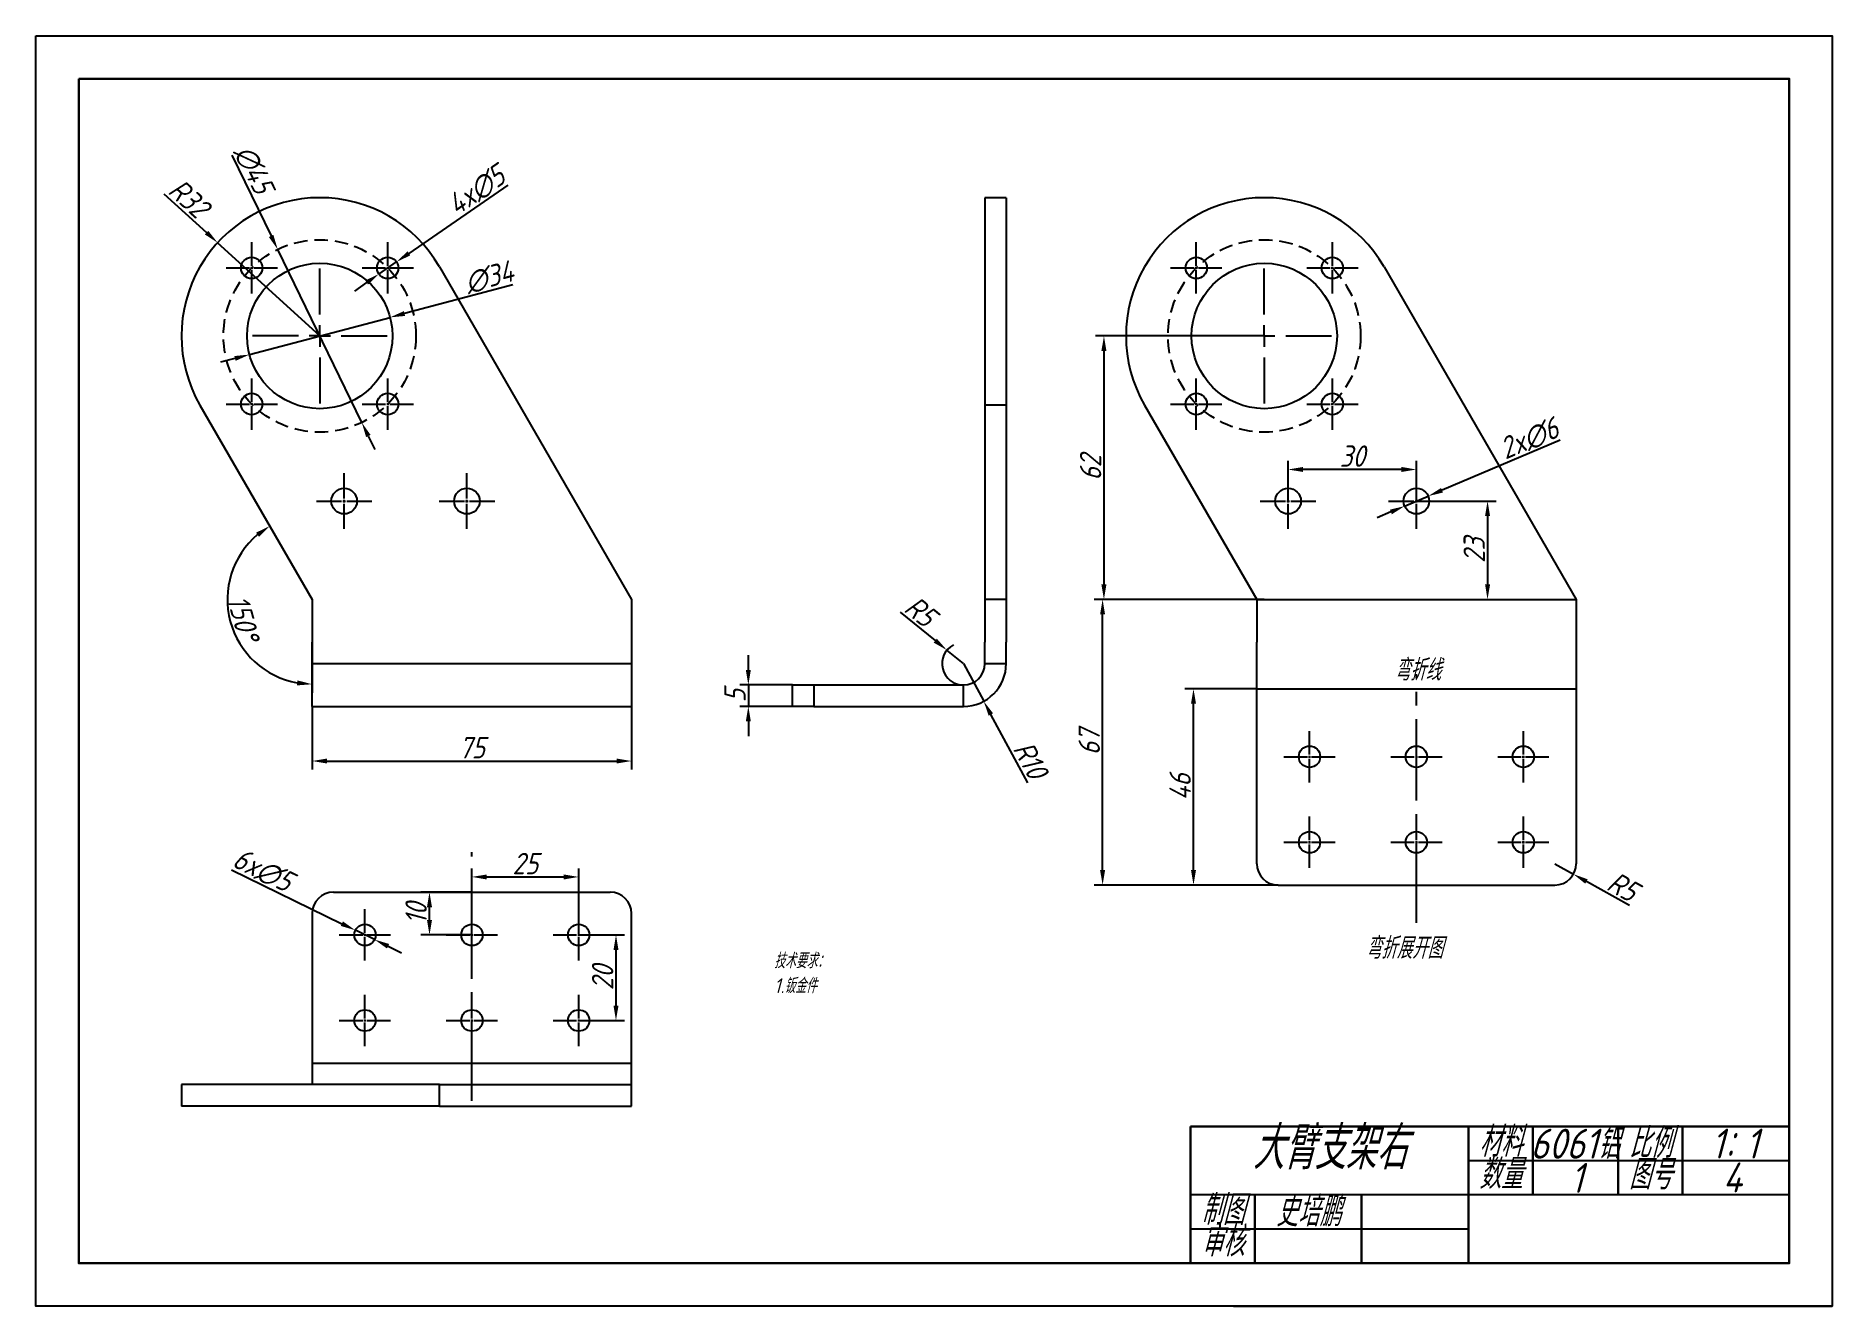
# Model space of a CAD drawing. Header units: millimetres. Extents: x 2835 to 3255, y 1592 to 1889.
import ezdxf

# ---------------------------------------------------------------- set-up
doc = ezdxf.new("R2010")
doc.units = ezdxf.units.MM
doc.linetypes.add('CENTER2', pattern=[28.575, 19.05, -3.175, 3.175, -3.175])
doc.linetypes.add('HIDDEN2', pattern=[4.7625, 3.175, -1.5875])
for name, color, linetype in [('10', 7, 'Continuous'), ('中心线', 1, 'CENTER2'), ('细实线', 3, 'Continuous'), ('虚线', 2, 'HIDDEN2')]:
    doc.layers.add(name, color=color, linetype=linetype)
doc.layers.add('粗实线', color=7, linetype='Continuous', lineweight=30)
doc.styles.get("Standard").update_dxf_attribs({"font": 'gbeitc.shx', "bigfont": 'gbcbig.shx'})
doc.dimstyles.new('ISO-25', dxfattribs={"dimtxt": 5, "dimasz": 3.5, "dimexe": 2, "dimexo": 0, "dimtad": 1, "dimdec": 0, "dimtxsty": 'Standard', "dimcen": 2.5, "dimadec": 0, "dimazin": 0, "dimtfac": 1, "dimtdec": 0, "dimtmove": 0, "dimatfit": 3, "dimfxl": 1, "dimarcsym": 0})

# ---------------------------------------------------------------- blocks, each defined once
blk = doc.blocks.new('SW_CENTERMARKSYMBOL_0')
at = {"layer": '10', "color": 0}
for p, q in [((0, 5), (0, 15.75)), ((-5, 0), (-15.75, 0)), ((0, 0), (-2.5, 0)), ((0, 0), (0, 2.5)), ((0, 0), (0, -2.5)), ((0, 0), (2.5, 0)), ((5, 0), (15.75, 0)), ((0, -5), (0, -15.75))]:
    blk.add_line(p, q, dxfattribs=at)
blk = doc.blocks.new('*D12')
at = {"layer": 'Defpoints', "color": 0, "lineweight": 25, "transparency": 16777216}
for p in [(2918.24, 1822.8), (2885.38, 1814.1)]:
    blk.add_point(p, dxfattribs=at)
at = {"layer": '细实线', "color": 0, "lineweight": -2, "transparency": 16777216}
for p, q in [((2946.95, 1830.41), (2921.63, 1823.7)), ((2885.38, 1814.1), (2918.24, 1822.8)), ((2881.99, 1813.2), (2878.61, 1812.3))]:
    blk.add_line(p, q, dxfattribs=at)
at = {"layer": '细实线', "color": 0, "lineweight": 25, "transparency": 16777216}
for points in [[(2921.48, 1824.26), (2921.77, 1823.14), (2918.24, 1822.8)], [(2881.84, 1813.76), (2882.14, 1812.64), (2885.38, 1814.1)]]:
    blk.add_solid(points, dxfattribs=at)
at = {"layer": '细实线', "color": 0, "transparency": 16777216, "insert": (2941.41, 1832.18), "char_height": 5, "attachment_point": 5, "rotation": 14.8398}
blk.add_mtext('∅34', dxfattribs=at)
blk = doc.blocks.new('*D13')
at = {"layer": 'Defpoints', "color": 0, "transparency": 16777216}
for p in [(2877.93, 1840.26), (2901.81, 1818.45)]:
    blk.add_point(p, dxfattribs=at)
at = {"layer": '细实线', "color": 0, "lineweight": -2, "transparency": 16777216}
for p, q in [((2865.38, 1851.72), (2875.35, 1842.62)), ((2901.81, 1818.45), (2877.93, 1840.26))]:
    blk.add_line(p, q, dxfattribs=at)
at = {"layer": '细实线', "color": 0, "transparency": 16777216}
blk.add_solid([(2875.74, 1843.05), (2874.95, 1842.19), (2877.93, 1840.26)], dxfattribs=at)
at = {"layer": '细实线', "color": 0, "transparency": 16777216, "insert": (2871.18, 1850.66), "char_height": 5, "attachment_point": 5, "rotation": 317.5953}
blk.add_mtext('R32', dxfattribs=at)
blk = doc.blocks.new('*D19')
at = {"layer": 'Defpoints', "color": 0, "transparency": 16777216}
for p in [(2900.04, 1731.84), (2974.72, 1731.84), (2974.72, 1719.06)]:
    blk.add_point(p, dxfattribs=at)
at = {"layer": '细实线', "color": 0, "lineweight": -2, "transparency": 16777216}
for p, q in [((2900.04, 1731.84), (2900.04, 1717.06)), ((2974.72, 1731.84), (2974.72, 1717.06)), ((2903.54, 1719.06), (2971.22, 1719.06))]:
    blk.add_line(p, q, dxfattribs=at)
at = {"layer": '细实线', "color": 0, "transparency": 16777216}
for points in [[(2903.54, 1719.64), (2903.54, 1718.48), (2900.04, 1719.06)], [(2971.22, 1719.64), (2971.22, 1718.48), (2974.72, 1719.06)]]:
    blk.add_solid(points, dxfattribs=at)
at = {"layer": '细实线', "color": 0, "transparency": 16777216, "insert": (2937.38, 1722.18), "char_height": 5, "attachment_point": 5}
blk.add_mtext('75', dxfattribs=at)
blk = doc.blocks.new('*D20')
at = {"layer": 'Defpoints', "color": 0, "transparency": 16777216}
for p in [(2873.8, 1802.28), (2880.53, 1760.28), (2900.04, 1756.84), (2900.04, 1756.84), (2900.04, 1746.84)]:
    blk.add_point(p, dxfattribs=at)
at = {"layer": '细实线', "color": 0, "lineweight": -2, "transparency": 16777216}
blk.add_line((2900.04, 1746.84), (2900.04, 1735.02), dxfattribs=at)
blk.add_arc((2900.04, 1756.84), 19.82, 130.1323, 259.8677, dxfattribs=at)
at = {"layer": '细实线', "color": 0, "transparency": 16777216}
for points in [[(2886.93, 1772.47), (2887.6, 1771.51), (2890.13, 1774)], [(2896.61, 1737.91), (2896.5, 1736.75), (2900.04, 1737.02)]]:
    blk.add_solid(points, dxfattribs=at)
at = {"layer": '细实线', "color": 0, "transparency": 16777216, "insert": (2883.92, 1752.52), "char_height": 5, "attachment_point": 5, "rotation": 285}
blk.add_mtext('150°', dxfattribs=at)
blk = doc.blocks.new('*D21')
at = {"layer": 'Defpoints', "color": 0, "transparency": 16777216}
for p in [(3122.68, 1818.45), (3085.18, 1756.84), (3122.68, 1756.84)]:
    blk.add_point(p, dxfattribs=at)
at = {"layer": '细实线', "color": 0, "lineweight": -2, "transparency": 16777216}
for p, q in [((3122.68, 1818.45), (3083.18, 1818.45)), ((3085.18, 1814.95), (3085.18, 1760.34)), ((3122.68, 1756.84), (3083.18, 1756.84))]:
    blk.add_line(p, q, dxfattribs=at)
at = {"layer": '细实线', "color": 0, "transparency": 16777216}
for points in [[(3084.59, 1814.95), (3085.76, 1814.95), (3085.18, 1818.45)], [(3084.59, 1760.34), (3085.76, 1760.34), (3085.18, 1756.84)]]:
    blk.add_solid(points, dxfattribs=at)
at = {"layer": '细实线', "color": 0, "transparency": 16777216, "insert": (3082.05, 1787.64), "char_height": 5, "attachment_point": 5, "rotation": 90}
blk.add_mtext('62', dxfattribs=at)
blk = doc.blocks.new('*D24')
at = {"layer": 'Defpoints', "color": 0, "transparency": 16777216}
for p in [(3084.87, 1756.84), (3120.91, 1756.84), (3125.91, 1690.06)]:
    blk.add_point(p, dxfattribs=at)
at = {"layer": '细实线', "color": 0, "lineweight": -2, "transparency": 16777216}
for p, q in [((3120.91, 1756.84), (3082.87, 1756.84)), ((3084.87, 1693.56), (3084.87, 1753.34)), ((3125.91, 1690.06), (3082.87, 1690.06))]:
    blk.add_line(p, q, dxfattribs=at)
at = {"layer": '细实线', "color": 0, "transparency": 16777216}
for points in [[(3084.28, 1753.34), (3085.45, 1753.34), (3084.87, 1756.84)], [(3084.28, 1693.56), (3085.45, 1693.56), (3084.87, 1690.06)]]:
    blk.add_solid(points, dxfattribs=at)
at = {"layer": '细实线', "color": 0, "transparency": 16777216, "insert": (3081.74, 1723.45), "char_height": 5, "attachment_point": 5, "rotation": 90}
blk.add_mtext('67', dxfattribs=at)
blk = doc.blocks.new('*D25')
at = {"layer": 'Defpoints', "color": 0, "transparency": 16777216}
for p in [(3052.33, 1741.84), (3057.07, 1733.03)]:
    blk.add_point(p, dxfattribs=at)
at = {"layer": '细实线', "color": 0, "lineweight": -2, "transparency": 16777216}
for p, q in [((3052.33, 1741.84), (3057.07, 1733.03)), ((3067.36, 1713.94), (3058.73, 1729.95))]:
    blk.add_line(p, q, dxfattribs=at)
at = {"layer": '细实线', "color": 0, "transparency": 16777216}
blk.add_solid([(3059.25, 1730.23), (3058.22, 1729.67), (3057.07, 1733.03)], dxfattribs=at)
at = {"layer": '细实线', "color": 0, "transparency": 16777216, "insert": (3067.99, 1719.36), "char_height": 5, "attachment_point": 5, "rotation": 298.3113}
blk.add_mtext('R10', dxfattribs=at)
blk = doc.blocks.new('*D26')
at = {"layer": 'Defpoints', "color": 0, "transparency": 16777216}
for p in [(3012.33, 1736.84), (3002.03, 1731.84), (3012.33, 1731.84)]:
    blk.add_point(p, dxfattribs=at)
at = {"layer": '细实线', "color": 0, "lineweight": -2, "transparency": 16777216}
for p, q in [((3002.03, 1740.34), (3002.03, 1743.84)), ((3012.33, 1736.84), (3000.03, 1736.84)), ((3002.03, 1736.84), (3002.03, 1731.84)), ((3012.33, 1731.84), (3000.03, 1731.84)), ((3002.03, 1728.34), (3002.03, 1724.84))]:
    blk.add_line(p, q, dxfattribs=at)
at = {"layer": '细实线', "color": 0, "transparency": 16777216}
for points in [[(3001.44, 1740.34), (3002.61, 1740.34), (3002.03, 1736.84)], [(3001.44, 1728.34), (3002.61, 1728.34), (3002.03, 1731.84)]]:
    blk.add_solid(points, dxfattribs=at)
at = {"layer": '细实线', "color": 0, "transparency": 16777216, "insert": (2998.9, 1734.34), "char_height": 5, "attachment_point": 5, "rotation": 90}
blk.add_mtext('5', dxfattribs=at)
blk = doc.blocks.new('*U27')
at = {"layer": '中心线', "color": 0, "linetype": 'CENTER2', "lineweight": 25, "transparency": 16777216}
for p, q in [((0, 0.5), (0, 6)), ((-6, 0), (-0.5, 0)), ((0.5, 0), (6, 0)), ((0, -6), (0, -0.5))]:
    blk.add_line(p, q, dxfattribs=at)
at = {"layer": '中心线', "color": 0, "linetype": 'Continuous', "lineweight": 25, "transparency": 16777216}
for p, q in [((-0.25, 0), (0.25, 0)), ((0, -0.25), (0, 0.25))]:
    blk.add_line(p, q, dxfattribs=at)
blk = doc.blocks.new('*U28')
at = {"layer": '中心线', "color": 0, "linetype": 'CENTER2', "lineweight": 25, "transparency": 16777216}
for p, q in [((0, 0.5), (0, 6)), ((-6, 0), (-0.5, 0)), ((0.5, 0), (6, 0)), ((0, -6), (0, -0.5))]:
    blk.add_line(p, q, dxfattribs=at)
at = {"layer": '中心线', "color": 0, "linetype": 'Continuous', "lineweight": 25, "transparency": 16777216}
for p, q in [((-0.25, 0), (0.25, 0)), ((0, -0.25), (0, 0.25))]:
    blk.add_line(p, q, dxfattribs=at)
blk = doc.blocks.new('*U29')
at = {"layer": '中心线', "color": 0, "linetype": 'CENTER2', "lineweight": 25, "transparency": 16777216}
for p, q in [((0, 0.5), (0, 6)), ((-6, 0), (-0.5, 0)), ((0.5, 0), (6, 0)), ((0, -6), (0, -0.5))]:
    blk.add_line(p, q, dxfattribs=at)
at = {"layer": '中心线', "color": 0, "linetype": 'Continuous', "lineweight": 25, "transparency": 16777216}
for p, q in [((-0.25, 0), (0.25, 0)), ((0, -0.25), (0, 0.25))]:
    blk.add_line(p, q, dxfattribs=at)
blk = doc.blocks.new('*U30')
at = {"layer": '中心线', "color": 0, "linetype": 'CENTER2', "lineweight": 25, "transparency": 16777216}
for p, q in [((0, 0.5), (0, 6)), ((-6, 0), (-0.5, 0)), ((0.5, 0), (6, 0)), ((0, -6), (0, -0.5))]:
    blk.add_line(p, q, dxfattribs=at)
at = {"layer": '中心线', "color": 0, "linetype": 'Continuous', "lineweight": 25, "transparency": 16777216}
for p, q in [((-0.25, 0), (0.25, 0)), ((0, -0.25), (0, 0.25))]:
    blk.add_line(p, q, dxfattribs=at)
blk = doc.blocks.new('*U31')
at = {"layer": '中心线', "color": 0, "linetype": 'CENTER2', "lineweight": 25, "transparency": 16777216}
for p, q in [((0, 0.5), (0, 6)), ((-6, 0), (-0.5, 0)), ((0.5, 0), (6, 0)), ((0, -6), (0, -0.5))]:
    blk.add_line(p, q, dxfattribs=at)
at = {"layer": '中心线', "color": 0, "linetype": 'Continuous', "lineweight": 25, "transparency": 16777216}
for p, q in [((-0.25, 0), (0.25, 0)), ((0, -0.25), (0, 0.25))]:
    blk.add_line(p, q, dxfattribs=at)
blk = doc.blocks.new('*U32')
at = {"layer": '中心线', "color": 0, "linetype": 'CENTER2', "lineweight": 25, "transparency": 16777216}
for p, q in [((0, 0.5), (0, 6)), ((-6, 0), (-0.5, 0)), ((0.5, 0), (6, 0)), ((0, -6), (0, -0.5))]:
    blk.add_line(p, q, dxfattribs=at)
at = {"layer": '中心线', "color": 0, "linetype": 'Continuous', "lineweight": 25, "transparency": 16777216}
for p, q in [((-0.25, 0), (0.25, 0)), ((0, -0.25), (0, 0.25))]:
    blk.add_line(p, q, dxfattribs=at)
blk = doc.blocks.new('*U33')
at = {"layer": '中心线', "color": 0, "linetype": 'CENTER2', "lineweight": 25, "transparency": 16777216}
for p, q in [((0, 0.5), (0, 6)), ((-6, 0), (-0.5, 0)), ((0.5, 0), (6, 0)), ((0, -6), (0, -0.5))]:
    blk.add_line(p, q, dxfattribs=at)
at = {"layer": '中心线', "color": 0, "linetype": 'Continuous', "lineweight": 25, "transparency": 16777216}
for p, q in [((-0.25, 0), (0.25, 0)), ((0, -0.25), (0, 0.25))]:
    blk.add_line(p, q, dxfattribs=at)
blk = doc.blocks.new('*U34')
at = {"layer": '中心线', "color": 0, "linetype": 'CENTER2', "lineweight": 25, "transparency": 16777216}
for p, q in [((0, 0.5), (0, 6)), ((-6, 0), (-0.5, 0)), ((0.5, 0), (6, 0)), ((0, -6), (0, -0.5))]:
    blk.add_line(p, q, dxfattribs=at)
at = {"layer": '中心线', "color": 0, "linetype": 'Continuous', "lineweight": 25, "transparency": 16777216}
for p, q in [((-0.25, 0), (0.25, 0)), ((0, -0.25), (0, 0.25))]:
    blk.add_line(p, q, dxfattribs=at)
blk = doc.blocks.new('*D35')
at = {"layer": 'Defpoints', "color": 0, "lineweight": 25, "transparency": 16777216}
for p in [(2919.78, 1835.78), (2915.66, 1832.94)]:
    blk.add_point(p, dxfattribs=at)
at = {"layer": '细实线', "color": 0, "lineweight": -2, "transparency": 16777216}
for p, q in [((2945.77, 1853.72), (2922.66, 1837.77)), ((2915.66, 1832.94), (2919.78, 1835.78)), ((2912.78, 1830.95), (2909.9, 1828.96))]:
    blk.add_line(p, q, dxfattribs=at)
at = {"layer": '细实线', "color": 0, "lineweight": 25, "transparency": 16777216}
for points in [[(2922.33, 1838.25), (2922.99, 1837.29), (2919.78, 1835.78)], [(2912.45, 1831.43), (2913.11, 1830.47), (2915.66, 1832.94)]]:
    blk.add_solid(points, dxfattribs=at)
at = {"layer": '细实线', "color": 0, "lineweight": 25, "transparency": 16777216, "insert": (2938.43, 1852.45), "char_height": 5, "attachment_point": 5, "rotation": 34.6142}
blk.add_mtext('4x∅5', dxfattribs=at)
blk = doc.blocks.new('*D36')
at = {"layer": 'Defpoints', "color": 0, "lineweight": 25, "transparency": 16777216}
for p in [(2891.98, 1838.69), (2911.64, 1798.21)]:
    blk.add_point(p, dxfattribs=at)
at = {"layer": '细实线', "color": 0, "lineweight": -2, "transparency": 16777216}
for p, q in [((2881.27, 1860.73), (2890.45, 1841.84)), ((2911.64, 1798.21), (2891.98, 1838.69)), ((2913.17, 1795.06), (2914.7, 1791.92))]:
    blk.add_line(p, q, dxfattribs=at)
at = {"layer": '细实线', "color": 0, "lineweight": 25, "transparency": 16777216}
for points in [[(2890.97, 1842.09), (2889.92, 1841.58), (2891.98, 1838.69)], [(2913.69, 1795.32), (2912.65, 1794.81), (2911.64, 1798.21)]]:
    blk.add_solid(points, dxfattribs=at)
at = {"layer": '细实线', "color": 0, "lineweight": 25, "transparency": 16777216, "insert": (2886.36, 1857.41), "char_height": 5, "attachment_point": 5, "rotation": 295.909}
blk.add_mtext('∅45', dxfattribs=at)
blk = doc.blocks.new('*D37')
at = {"layer": 'Defpoints', "color": 0, "lineweight": 25, "transparency": 16777216}
for p in [(3190.59, 1695.06), (3194.95, 1692.61)]:
    blk.add_point(p, dxfattribs=at)
at = {"layer": '细实线', "color": 0, "lineweight": -2, "transparency": 16777216}
for p, q in [((3190.59, 1695.06), (3194.95, 1692.61)), ((3208.05, 1685.26), (3198.01, 1690.9))]:
    blk.add_line(p, q, dxfattribs=at)
at = {"layer": '细实线', "color": 0, "lineweight": 25, "transparency": 16777216}
blk.add_solid([(3198.29, 1691.41), (3197.72, 1690.39), (3194.95, 1692.61)], dxfattribs=at)
at = {"layer": '细实线', "color": 0, "lineweight": 25, "transparency": 16777216, "insert": (3206.49, 1689.72), "char_height": 5, "attachment_point": 5, "rotation": 330.7063}
blk.add_mtext('R5', dxfattribs=at)
blk = doc.blocks.new('*D38')
at = {"layer": 'Defpoints', "color": 0, "lineweight": 25, "transparency": 16777216}
for p in [(3106.12, 1735.95), (3120.91, 1735.95), (3125.91, 1690.06)]:
    blk.add_point(p, dxfattribs=at)
at = {"layer": '细实线', "color": 0, "lineweight": -2, "transparency": 16777216}
for p, q in [((3120.91, 1735.95), (3104.12, 1735.95)), ((3106.12, 1693.56), (3106.12, 1732.45)), ((3125.91, 1690.06), (3104.12, 1690.06))]:
    blk.add_line(p, q, dxfattribs=at)
at = {"layer": '细实线', "color": 0, "lineweight": 25, "transparency": 16777216}
for points in [[(3105.54, 1732.45), (3106.71, 1732.45), (3106.12, 1735.95)], [(3105.54, 1693.56), (3106.71, 1693.56), (3106.12, 1690.06)]]:
    blk.add_solid(points, dxfattribs=at)
at = {"layer": '细实线', "color": 0, "lineweight": 25, "transparency": 16777216, "insert": (3103, 1713), "char_height": 5, "attachment_point": 5, "rotation": 90}
blk.add_mtext('46', dxfattribs=at)
blk = doc.blocks.new('*D39')
at = {"layer": 'Defpoints', "color": 0, "lineweight": 25, "transparency": 16777216}
for p in [(2962.38, 1691.96), (2937.38, 1678.39), (2962.38, 1678.39)]:
    blk.add_point(p, dxfattribs=at)
at = {"layer": '细实线', "color": 0, "lineweight": -2, "transparency": 16777216}
for p, q in [((2937.38, 1678.39), (2937.38, 1693.96)), ((2962.38, 1678.39), (2962.38, 1693.96)), ((2940.88, 1691.96), (2958.88, 1691.96))]:
    blk.add_line(p, q, dxfattribs=at)
at = {"layer": '细实线', "color": 0, "lineweight": 25, "transparency": 16777216}
for points in [[(2940.88, 1692.54), (2940.88, 1691.37), (2937.38, 1691.96)], [(2958.88, 1692.54), (2958.88, 1691.37), (2962.38, 1691.96)]]:
    blk.add_solid(points, dxfattribs=at)
at = {"layer": '细实线', "color": 0, "lineweight": 25, "transparency": 16777216, "insert": (2949.88, 1695.08), "char_height": 5, "attachment_point": 5}
blk.add_mtext('25', dxfattribs=at)
blk = doc.blocks.new('*D40')
at = {"layer": 'Defpoints', "color": 0, "lineweight": 25, "transparency": 16777216}
for p in [(2962.38, 1678.39), (2962.38, 1658.39), (2971.08, 1658.39)]:
    blk.add_point(p, dxfattribs=at)
at = {"layer": '细实线', "color": 0, "lineweight": -2, "transparency": 16777216}
for p, q in [((2962.38, 1678.39), (2973.08, 1678.39)), ((2971.08, 1674.89), (2971.08, 1661.89)), ((2962.38, 1658.39), (2973.08, 1658.39))]:
    blk.add_line(p, q, dxfattribs=at)
at = {"layer": '细实线', "color": 0, "lineweight": 25, "transparency": 16777216}
for points in [[(2970.5, 1674.89), (2971.67, 1674.89), (2971.08, 1678.39)], [(2970.5, 1661.89), (2971.67, 1661.89), (2971.08, 1658.39)]]:
    blk.add_solid(points, dxfattribs=at)
at = {"layer": '细实线', "color": 0, "lineweight": 25, "transparency": 16777216, "insert": (2967.96, 1668.39), "char_height": 5, "attachment_point": 5, "rotation": 90}
blk.add_mtext('20', dxfattribs=at)
blk = doc.blocks.new('*D41')
at = {"layer": 'Defpoints', "color": 0, "lineweight": 25, "transparency": 16777216}
for p in [(2927.47, 1688.39), (2937.38, 1688.39), (2937.38, 1678.39)]:
    blk.add_point(p, dxfattribs=at)
at = {"layer": '细实线', "color": 0, "lineweight": -2, "transparency": 16777216}
for p, q in [((2937.38, 1688.39), (2925.47, 1688.39)), ((2927.47, 1681.89), (2927.47, 1684.89)), ((2937.38, 1678.39), (2925.47, 1678.39))]:
    blk.add_line(p, q, dxfattribs=at)
at = {"layer": '细实线', "color": 0, "lineweight": 25, "transparency": 16777216}
for points in [[(2926.89, 1684.89), (2928.06, 1684.89), (2927.47, 1688.39)], [(2926.89, 1681.89), (2928.06, 1681.89), (2927.47, 1678.39)]]:
    blk.add_solid(points, dxfattribs=at)
at = {"layer": '细实线', "color": 0, "lineweight": 25, "transparency": 16777216, "insert": (2924.35, 1683.39), "char_height": 5, "attachment_point": 5, "rotation": 90}
blk.add_mtext('10', dxfattribs=at)
blk = doc.blocks.new('*U42')
at = {"layer": '中心线', "color": 0, "linetype": 'CENTER2', "lineweight": 25, "transparency": 16777216}
for p, q in [((0, 0.5), (0, 6)), ((-6, 0), (-0.5, 0)), ((0.5, 0), (6, 0)), ((0, -6), (0, -0.5))]:
    blk.add_line(p, q, dxfattribs=at)
at = {"layer": '中心线', "color": 0, "linetype": 'Continuous', "lineweight": 25, "transparency": 16777216}
for p, q in [((-0.25, 0), (0.25, 0)), ((0, -0.25), (0, 0.25))]:
    blk.add_line(p, q, dxfattribs=at)
blk = doc.blocks.new('*U43')
at = {"layer": '中心线', "color": 0, "linetype": 'CENTER2', "lineweight": 25, "transparency": 16777216}
for p, q in [((0, 0.5), (0, 6)), ((-6, 0), (-0.5, 0)), ((0.5, 0), (6, 0)), ((0, -6), (0, -0.5))]:
    blk.add_line(p, q, dxfattribs=at)
at = {"layer": '中心线', "color": 0, "linetype": 'Continuous', "lineweight": 25, "transparency": 16777216}
for p, q in [((-0.25, 0), (0.25, 0)), ((0, -0.25), (0, 0.25))]:
    blk.add_line(p, q, dxfattribs=at)
blk = doc.blocks.new('*U44')
at = {"layer": '中心线', "color": 0, "linetype": 'CENTER2', "lineweight": 25, "transparency": 16777216}
for p, q in [((0, 0.5), (0, 6)), ((-6, 0), (-0.5, 0)), ((0.5, 0), (6, 0)), ((0, -6), (0, -0.5))]:
    blk.add_line(p, q, dxfattribs=at)
at = {"layer": '中心线', "color": 0, "linetype": 'Continuous', "lineweight": 25, "transparency": 16777216}
for p, q in [((-0.25, 0), (0.25, 0)), ((0, -0.25), (0, 0.25))]:
    blk.add_line(p, q, dxfattribs=at)
blk = doc.blocks.new('*U45')
at = {"layer": '中心线', "color": 0, "linetype": 'CENTER2', "lineweight": 25, "transparency": 16777216}
for p, q in [((0, 0.5), (0, 6)), ((-6, 0), (-0.5, 0)), ((0.5, 0), (6, 0)), ((0, -6), (0, -0.5))]:
    blk.add_line(p, q, dxfattribs=at)
at = {"layer": '中心线', "color": 0, "linetype": 'Continuous', "lineweight": 25, "transparency": 16777216}
for p, q in [((-0.25, 0), (0.25, 0)), ((0, -0.25), (0, 0.25))]:
    blk.add_line(p, q, dxfattribs=at)
blk = doc.blocks.new('*U46')
at = {"layer": '中心线', "color": 0, "linetype": 'CENTER2', "lineweight": 25, "transparency": 16777216}
for p, q in [((0, 0.5), (0, 6)), ((-6, 0), (-0.5, 0)), ((0.5, 0), (6, 0)), ((0, -6), (0, -0.5))]:
    blk.add_line(p, q, dxfattribs=at)
at = {"layer": '中心线', "color": 0, "linetype": 'Continuous', "lineweight": 25, "transparency": 16777216}
for p, q in [((-0.25, 0), (0.25, 0)), ((0, -0.25), (0, 0.25))]:
    blk.add_line(p, q, dxfattribs=at)
blk = doc.blocks.new('*U47')
at = {"layer": '中心线', "color": 0, "linetype": 'CENTER2', "lineweight": 25, "transparency": 16777216}
for p, q in [((0, 0.5), (0, 6)), ((-6, 0), (-0.5, 0)), ((0.5, 0), (6, 0)), ((0, -6), (0, -0.5))]:
    blk.add_line(p, q, dxfattribs=at)
at = {"layer": '中心线', "color": 0, "linetype": 'Continuous', "lineweight": 25, "transparency": 16777216}
for p, q in [((-0.25, 0), (0.25, 0)), ((0, -0.25), (0, 0.25))]:
    blk.add_line(p, q, dxfattribs=at)
blk = doc.blocks.new('*U48')
at = {"layer": '中心线', "color": 0, "linetype": 'CENTER2', "lineweight": 25, "transparency": 16777216}
for p, q in [((0, 0.5), (0, 6)), ((-6, 0), (-0.5, 0)), ((0.5, 0), (6, 0)), ((0, -6), (0, -0.5))]:
    blk.add_line(p, q, dxfattribs=at)
at = {"layer": '中心线', "color": 0, "linetype": 'Continuous', "lineweight": 25, "transparency": 16777216}
for p, q in [((-0.25, 0), (0.25, 0)), ((0, -0.25), (0, 0.25))]:
    blk.add_line(p, q, dxfattribs=at)
blk = doc.blocks.new('*U49')
at = {"layer": '中心线', "color": 0, "linetype": 'CENTER2', "lineweight": 25, "transparency": 16777216}
for p, q in [((0, 0.5), (0, 6)), ((-6, 0), (-0.5, 0)), ((0.5, 0), (6, 0)), ((0, -6), (0, -0.5))]:
    blk.add_line(p, q, dxfattribs=at)
at = {"layer": '中心线', "color": 0, "linetype": 'Continuous', "lineweight": 25, "transparency": 16777216}
for p, q in [((-0.25, 0), (0.25, 0)), ((0, -0.25), (0, 0.25))]:
    blk.add_line(p, q, dxfattribs=at)
blk = doc.blocks.new('*U50')
at = {"layer": '中心线', "color": 0, "linetype": 'CENTER2', "lineweight": 25, "transparency": 16777216}
for p, q in [((0, 0.5), (0, 6)), ((-6, 0), (-0.5, 0)), ((0.5, 0), (6, 0)), ((0, -6), (0, -0.5))]:
    blk.add_line(p, q, dxfattribs=at)
at = {"layer": '中心线', "color": 0, "linetype": 'Continuous', "lineweight": 25, "transparency": 16777216}
for p, q in [((-0.25, 0), (0.25, 0)), ((0, -0.25), (0, 0.25))]:
    blk.add_line(p, q, dxfattribs=at)
blk = doc.blocks.new('*U51')
at = {"layer": '中心线', "color": 0, "linetype": 'CENTER2', "lineweight": 25, "transparency": 16777216}
for p, q in [((0, 0.5), (0, 6)), ((-6, 0), (-0.5, 0)), ((0.5, 0), (6, 0)), ((0, -6), (0, -0.5))]:
    blk.add_line(p, q, dxfattribs=at)
at = {"layer": '中心线', "color": 0, "linetype": 'Continuous', "lineweight": 25, "transparency": 16777216}
for p, q in [((-0.25, 0), (0.25, 0)), ((0, -0.25), (0, 0.25))]:
    blk.add_line(p, q, dxfattribs=at)
blk = doc.blocks.new('*U52')
at = {"layer": '中心线', "color": 0, "linetype": 'CENTER2', "lineweight": 25, "transparency": 16777216}
for p, q in [((0, 0.5), (0, 6)), ((-6, 0), (-0.5, 0)), ((0.5, 0), (6, 0)), ((0, -6), (0, -0.5))]:
    blk.add_line(p, q, dxfattribs=at)
at = {"layer": '中心线', "color": 0, "linetype": 'Continuous', "lineweight": 25, "transparency": 16777216}
for p, q in [((-0.25, 0), (0.25, 0)), ((0, -0.25), (0, 0.25))]:
    blk.add_line(p, q, dxfattribs=at)
blk = doc.blocks.new('*U53')
at = {"layer": '中心线', "color": 0, "linetype": 'CENTER2', "lineweight": 25, "transparency": 16777216}
for p, q in [((0, 0.5), (0, 6)), ((-6, 0), (-0.5, 0)), ((0.5, 0), (6, 0)), ((0, -6), (0, -0.5))]:
    blk.add_line(p, q, dxfattribs=at)
at = {"layer": '中心线', "color": 0, "linetype": 'Continuous', "lineweight": 25, "transparency": 16777216}
for p, q in [((-0.25, 0), (0.25, 0)), ((0, -0.25), (0, 0.25))]:
    blk.add_line(p, q, dxfattribs=at)
blk = doc.blocks.new('*D54')
at = {"layer": 'Defpoints', "color": 0, "lineweight": 25, "transparency": 16777216}
for p in [(3048.45, 1745), (3052.33, 1741.84)]:
    blk.add_point(p, dxfattribs=at)
at = {"layer": '细实线', "color": 0, "lineweight": -2, "transparency": 16777216}
for p, q in [((3037.54, 1753.89), (3045.74, 1747.21)), ((3052.33, 1741.84), (3048.45, 1745))]:
    blk.add_line(p, q, dxfattribs=at)
blk.add_arc((3052.33, 1741.84), 5, 117.8992, 270, dxfattribs=at)
at = {"layer": '细实线', "color": 0, "lineweight": 25, "transparency": 16777216}
blk.add_solid([(3046.11, 1747.66), (3045.37, 1746.75), (3048.45, 1745)], dxfattribs=at)
at = {"layer": '细实线', "color": 0, "lineweight": 25, "transparency": 16777216, "insert": (3042.26, 1754.08), "char_height": 5, "attachment_point": 5, "rotation": 320.8175}
blk.add_mtext('R5', dxfattribs=at)
blk = doc.blocks.new('*D55')
at = {"layer": 'Defpoints', "color": 0, "lineweight": 25, "transparency": 16777216}
for p in [(2910.14, 1679.49), (2914.63, 1677.3)]:
    blk.add_point(p, dxfattribs=at)
at = {"layer": '细实线', "color": 0, "lineweight": -2, "transparency": 16777216}
for p, q in [((2881.15, 1693.62), (2906.99, 1681.02)), ((2914.63, 1677.3), (2910.14, 1679.49)), ((2917.78, 1675.77), (2920.92, 1674.23))]:
    blk.add_line(p, q, dxfattribs=at)
at = {"layer": '细实线', "color": 0, "lineweight": 25, "transparency": 16777216}
for points in [[(2907.24, 1681.55), (2906.73, 1680.5), (2910.14, 1679.49)], [(2918.03, 1676.29), (2917.52, 1675.24), (2914.63, 1677.3)]]:
    blk.add_solid(points, dxfattribs=at)
at = {"layer": '细实线', "color": 0, "lineweight": 25, "transparency": 16777216, "insert": (2888.47, 1693.53), "char_height": 5, "attachment_point": 5, "rotation": 334.0108}
blk.add_mtext('6x∅5', dxfattribs=at)
blk = doc.blocks.new('*D56')
at = {"layer": 'Defpoints', "color": 0, "lineweight": 25, "transparency": 16777216}
for p in [(3158.25, 1779.84), (3158.25, 1756.84), (3174.88, 1756.84)]:
    blk.add_point(p, dxfattribs=at)
at = {"layer": '细实线', "color": 0, "lineweight": -2, "transparency": 16777216}
for p, q in [((3158.25, 1779.84), (3176.88, 1779.84)), ((3174.88, 1776.34), (3174.88, 1760.34)), ((3158.25, 1756.84), (3176.88, 1756.84))]:
    blk.add_line(p, q, dxfattribs=at)
at = {"layer": '细实线', "color": 0, "lineweight": 25, "transparency": 16777216}
for points in [[(3174.3, 1776.34), (3175.47, 1776.34), (3174.88, 1779.84)], [(3174.3, 1760.34), (3175.47, 1760.34), (3174.88, 1756.84)]]:
    blk.add_solid(points, dxfattribs=at)
at = {"layer": '细实线', "color": 0, "lineweight": 25, "transparency": 16777216, "insert": (3171.76, 1768.34), "char_height": 5, "attachment_point": 5, "rotation": 90}
blk.add_mtext('23', dxfattribs=at)
blk = doc.blocks.new('*D57')
at = {"layer": 'Defpoints', "color": 0, "lineweight": 25, "transparency": 16777216}
for p in [(3128.25, 1787.23), (3128.25, 1779.84), (3158.25, 1779.84)]:
    blk.add_point(p, dxfattribs=at)
at = {"layer": '细实线', "color": 0, "lineweight": -2, "transparency": 16777216}
for p, q in [((3128.25, 1779.84), (3128.25, 1789.23)), ((3158.25, 1779.84), (3158.25, 1789.23)), ((3154.75, 1787.23), (3131.75, 1787.23))]:
    blk.add_line(p, q, dxfattribs=at)
at = {"layer": '细实线', "color": 0, "lineweight": 25, "transparency": 16777216}
for points in [[(3131.75, 1787.82), (3131.75, 1786.65), (3128.25, 1787.23)], [(3154.75, 1787.82), (3154.75, 1786.65), (3158.25, 1787.23)]]:
    blk.add_solid(points, dxfattribs=at)
at = {"layer": '细实线', "color": 0, "lineweight": 25, "transparency": 16777216, "insert": (3143.25, 1790.36), "char_height": 5, "attachment_point": 5}
blk.add_mtext('30', dxfattribs=at)
blk = doc.blocks.new('*U58')
at = {"layer": '中心线', "color": 0, "linetype": 'CENTER2', "lineweight": 25, "transparency": 16777216}
for p, q in [((0, 0.6), (0, 6.5)), ((-6.5, 0), (-0.6, 0)), ((0.6, 0), (6.5, 0)), ((0, -6.5), (0, -0.6))]:
    blk.add_line(p, q, dxfattribs=at)
at = {"layer": '中心线', "color": 0, "linetype": 'Continuous', "lineweight": 25, "transparency": 16777216}
for p, q in [((-0.3, 0), (0.3, 0)), ((0, -0.3), (0, 0.3))]:
    blk.add_line(p, q, dxfattribs=at)
blk = doc.blocks.new('*U59')
at = {"layer": '中心线', "color": 0, "linetype": 'CENTER2', "lineweight": 25, "transparency": 16777216}
for p, q in [((0, 0.6), (0, 6.5)), ((-6.5, 0), (-0.6, 0)), ((0.6, 0), (6.5, 0)), ((0, -6.5), (0, -0.6))]:
    blk.add_line(p, q, dxfattribs=at)
at = {"layer": '中心线', "color": 0, "linetype": 'Continuous', "lineweight": 25, "transparency": 16777216}
for p, q in [((-0.3, 0), (0.3, 0)), ((0, -0.3), (0, 0.3))]:
    blk.add_line(p, q, dxfattribs=at)
blk = doc.blocks.new('*U60')
at = {"layer": '中心线', "color": 0, "linetype": 'CENTER2', "lineweight": 25, "transparency": 16777216}
for p, q in [((0, 0.6), (0, 6.5)), ((-6.5, 0), (-0.6, 0)), ((0.6, 0), (6.5, 0)), ((0, -6.5), (0, -0.6))]:
    blk.add_line(p, q, dxfattribs=at)
at = {"layer": '中心线', "color": 0, "linetype": 'Continuous', "lineweight": 25, "transparency": 16777216}
for p, q in [((-0.3, 0), (0.3, 0)), ((0, -0.3), (0, 0.3))]:
    blk.add_line(p, q, dxfattribs=at)
blk = doc.blocks.new('*U61')
at = {"layer": '中心线', "color": 0, "linetype": 'CENTER2', "lineweight": 25, "transparency": 16777216}
for p, q in [((0, 0.6), (0, 6.5)), ((-6.5, 0), (-0.6, 0)), ((0.6, 0), (6.5, 0)), ((0, -6.5), (0, -0.6))]:
    blk.add_line(p, q, dxfattribs=at)
at = {"layer": '中心线', "color": 0, "linetype": 'Continuous', "lineweight": 25, "transparency": 16777216}
for p, q in [((-0.3, 0), (0.3, 0)), ((0, -0.3), (0, 0.3))]:
    blk.add_line(p, q, dxfattribs=at)
blk = doc.blocks.new('*D62')
at = {"layer": 'Defpoints', "color": 0, "lineweight": 25, "transparency": 16777216}
for p in [(3161.01, 1781.01), (3155.49, 1778.66)]:
    blk.add_point(p, dxfattribs=at)
at = {"layer": '细实线', "color": 0, "lineweight": -2, "transparency": 16777216}
for p, q in [((3191.83, 1794.08), (3164.24, 1782.37)), ((3155.49, 1778.66), (3161.01, 1781.01)), ((3152.27, 1777.3), (3149.05, 1775.93))]:
    blk.add_line(p, q, dxfattribs=at)
at = {"layer": '细实线', "color": 0, "lineweight": 25, "transparency": 16777216}
for points in [[(3164.01, 1782.91), (3164.46, 1781.84), (3161.01, 1781.01)], [(3152.04, 1777.84), (3152.5, 1776.76), (3155.49, 1778.66)]]:
    blk.add_solid(points, dxfattribs=at)
at = {"layer": '细实线', "color": 0, "lineweight": 25, "transparency": 16777216, "insert": (3184.62, 1794.41), "char_height": 5, "attachment_point": 5, "rotation": 22.9831}
blk.add_mtext('2x∅6', dxfattribs=at)

msp = doc.modelspace()

# ---------------------------------------------------------------- linework, layer by layer
at = {"color": 7, "linetype": 'Continuous', "lineweight": 25}
for p, q in [((3062.33, 1850.79), (3057.33, 1850.79)), ((3057.33, 1850.79), (3057.33, 1802.28)), ((3062.33, 1850.79), (3062.33, 1802.28)), ((2929.82, 1834.62), (2974.72, 1756.84)), ((3150.68, 1834.62), (3195.59, 1756.84)), ((2873.8, 1802.28), (2900.04, 1756.84)), ((3062.33, 1802.28), (3057.33, 1802.28)), ((3057.33, 1802.28), (3057.33, 1756.84)), ((3062.33, 1802.28), (3062.33, 1756.84)), ((3094.67, 1802.28), (3120.91, 1756.84)), ((2900.04, 1756.84), (2900.04, 1746.84)), ((2974.72, 1756.84), (2974.72, 1746.84)), ((3062.33, 1756.84), (3057.33, 1756.84)), ((3057.33, 1756.84), (3057.33, 1746.84)), ((3062.33, 1756.84), (3062.33, 1746.84)), ((3120.91, 1756.84), (3120.91, 1746.84)), ((3195.59, 1756.84), (3195.59, 1746.84)), ((2900.04, 1741.84), (2900.04, 1746.84)), ((2974.72, 1746.84), (2974.72, 1741.84)), ((3057.33, 1741.84), (3057.33, 1746.84)), ((3062.33, 1741.84), (3062.33, 1746.84)), ((3120.91, 1741.84), (3120.91, 1746.84)), ((3195.59, 1746.84), (3195.59, 1741.84)), ((2900.04, 1741.84), (2974.72, 1741.84)), ((2900.04, 1731.84), (2900.04, 1741.84)), ((2974.72, 1741.84), (2974.72, 1731.84)), ((3057.33, 1741.84), (3062.33, 1741.84)), ((3120.91, 1730.06), (3120.91, 1741.84)), ((3195.59, 1741.84), (3195.59, 1730.06)), ((3012.33, 1731.84), (3012.33, 1736.84)), ((3012.33, 1736.84), (3017.33, 1736.84)), ((3017.33, 1736.84), (3017.33, 1731.84)), ((3017.33, 1736.84), (3052.33, 1736.84)), ((3052.33, 1731.84), (3052.33, 1736.84)), ((2900.04, 1731.84), (2974.72, 1731.84)), ((3017.33, 1731.84), (3012.33, 1731.84)), ((3017.33, 1731.84), (3052.33, 1731.84)), ((3120.91, 1695.06), (3120.91, 1730.06)), ((3195.59, 1730.06), (3195.59, 1695.06)), ((3125.91, 1690.06), (3190.59, 1690.06)), ((2905.04, 1688.39), (2969.72, 1688.39)), ((2900.04, 1683.39), (2900.04, 1648.39)), ((2974.72, 1648.39), (2974.72, 1683.39)), ((2900.04, 1648.39), (2974.72, 1648.39)), ((2900.04, 1648.39), (2900.04, 1643.39)), ((2974.72, 1643.39), (2974.72, 1648.39)), ((2869.47, 1643.39), (2869.47, 1638.39)), ((2929.82, 1643.39), (2869.47, 1643.39)), ((2929.82, 1638.39), (2929.82, 1643.39)), ((2929.82, 1643.39), (2974.72, 1643.39)), ((2974.72, 1638.39), (2974.72, 1643.39)), ((2929.82, 1638.39), (2869.47, 1638.39)), ((2929.82, 1638.39), (2974.72, 1638.39))]:
    msp.add_line(p, q, dxfattribs=at)
for centre in [(2901.81, 1818.45), (3122.68, 1818.45)]:
    msp.add_circle(centre, 17, dxfattribs=at)
for centre, radius, start, end in [((2901.81, 1818.45), 32.34, 30, 210), ((3122.68, 1818.45), 32.34, 30, 210), ((3052.33, 1741.84), 10, 270, 0), ((3052.33, 1741.84), 5, 270, 0), ((3125.91, 1695.06), 5, 180, 270), ((3190.59, 1695.06), 5, 270, 0), ((2905.04, 1683.39), 5, 90, 180), ((2969.72, 1683.39), 5, 0, 90)]:
    msp.add_arc(centre, radius, start, end, dxfattribs=at)
at = {"layer": '中心线', "lineweight": 25}
for p, q in [((3158.25, 1681.25), (3158.25, 1739.4)), ((2937.38, 1639.59), (2937.38, 1697.73))]:
    msp.add_line(p, q, dxfattribs=at)
at = {"layer": '粗实线', "lineweight": 25}
msp.add_line((3120.91, 1735.95), (3195.59, 1735.95), dxfattribs=at)
at = {"layer": '粗实线'}
for p, q in [((3245.44, 1633.61), (3105.44, 1633.61)), ((3105.44, 1633.61), (3105.44, 1601.61)), ((3170.44, 1633.61), (3170.44, 1601.61)), ((3185.44, 1633.61), (3185.44, 1617.61)), ((3205.44, 1633.61), (3205.44, 1617.61)), ((3220.44, 1633.61), (3220.44, 1617.61)), ((3120.44, 1617.61), (3120.44, 1601.61)), ((3145.44, 1617.61), (3145.44, 1601.61)), ((3105.44, 1601.61), (3245.44, 1601.61))]:
    msp.add_line(p, q, dxfattribs=at)
msp.add_lwpolyline([(2845.44, 1878.61), (3245.44, 1878.61), (3245.44, 1601.61), (2845.44, 1601.61)], close=True, dxfattribs=at)
at = {"layer": '粗实线', "lineweight": 25}
for centre, radius in [((2885.9, 1834.36), 2.5), ((2917.72, 1834.36), 2.5), ((3106.77, 1834.36), 2.5), ((3138.59, 1834.36), 2.5), ((2885.9, 1802.54), 2.5), ((2917.72, 1802.54), 2.5), ((3106.77, 1802.54), 2.5), ((3138.59, 1802.54), 2.5), ((2907.52, 1779.84), 3), ((2936.23, 1779.84), 3), ((3128.25, 1779.84), 3), ((3158.25, 1779.84), 3), ((3133.25, 1720.06), 2.5), ((3158.25, 1720.06), 2.5), ((3183.25, 1720.06), 2.5), ((3133.25, 1700.06), 2.5), ((3158.25, 1700.06), 2.5), ((3183.25, 1700.06), 2.5), ((2912.38, 1678.39), 2.5), ((2937.38, 1678.39), 2.5), ((2962.38, 1678.39), 2.5), ((2912.38, 1658.39), 2.5), ((2937.38, 1658.39), 2.5), ((2962.38, 1658.39), 2.5)]:
    msp.add_circle(centre, radius, dxfattribs=at)
at = {"layer": '细实线'}
for p, q in [((3120.91, 1756.84), (3195.59, 1756.84)), ((3245.44, 1625.61), (3170.44, 1625.61)), ((3255.44, 1623.61), (3255.44, 1591.61)), ((3245.44, 1617.61), (3105.44, 1617.61)), ((3170.44, 1609.61), (3105.44, 1609.61)), ((3115.44, 1591.61), (3255.44, 1591.61))]:
    msp.add_line(p, q, dxfattribs=at)
msp.add_lwpolyline([(2835.44, 1888.61), (3255.44, 1888.61), (3255.44, 1591.61), (2835.44, 1591.61)], close=True, dxfattribs=at)
at = {"layer": '虚线'}
for centre in [(2901.81, 1818.45), (3122.68, 1818.45)]:
    msp.add_circle(centre, 22.5, dxfattribs=at)

# ---------------------------------------------------------------- block references
at = {"layer": '中心线', "linetype": 'CENTER2', "lineweight": 25}
for name, p in [('*U28', (2885.9, 1834.36)), ('*U27', (2917.72, 1834.36)), ('*U32', (3106.77, 1834.36)), ('*U31', (3138.59, 1834.36)), ('*U29', (2885.9, 1802.54)), ('*U30', (2917.72, 1802.54)), ('*U33', (3106.77, 1802.54)), ('*U34', (3138.59, 1802.54)), ('*U61', (2907.52, 1779.84)), ('*U60', (2936.23, 1779.84)), ('*U59', (3128.25, 1779.84)), ('*U58', (3158.25, 1779.84)), ('*U48', (3133.25, 1720.06)), ('*U50', (3158.25, 1720.06)), ('*U52', (3183.25, 1720.06)), ('*U49', (3133.25, 1700.06)), ('*U51', (3158.25, 1700.06)), ('*U53', (3183.25, 1700.06)), ('*U42', (2912.38, 1678.39)), ('*U44', (2937.38, 1678.39)), ('*U46', (2962.38, 1678.39)), ('*U43', (2912.38, 1658.39)), ('*U45', (2937.38, 1658.39)), ('*U47', (2962.38, 1658.39))]:
    msp.add_blockref(name, p, dxfattribs=at)
at = {"layer": '中心线'}
for p in [(2901.81, 1818.45), (3122.68, 1818.45)]:
    msp.add_blockref('SW_CENTERMARKSYMBOL_0', p, dxfattribs=at)

# ---------------------------------------------------------------- texts
at = {"layer": '粗实线', "lineweight": 25, "insert": (3126.96, 1742.88), "char_height": 5, "attachment_point": 1}
msp.add_mtext_dynamic_manual_height_columns('\\pxqc;弯折线', width=63.1263, gutter_width=17.5, heights=[0], dxfattribs=at)
at = {"layer": '细实线', "attachment_point": 1}
for s, width, heights, insert, char_height in [('弯折展开图', 22.0958, [0], (3146.39, 1677.84), 5), ('技术要求：\\P1.钣金件', 58.1829, [0], (3008.05, 1674.11), 3.5), ('\\pxqc;大臂支架右', 65, [0], (3105.44, 1633.61), 10), ('\\pxqc;材料', 15, [0], (3170.44, 1633.54), 7), ('\\pxqc;比例', 15, [0], (3205.44, 1633.27), 7), ('\\pxqc;6061铝', 20.9243, [0], (3184.79, 1633.08), 7), ('\\pxqc;1：1', 15, [0], (3225.22, 1633.1), 7), ('\\pxqc;数量', 15, [0], (3170.44, 1626), 7), ('\\pxqc;图号', 15, [0], (3205.44, 1625.89), 7), ('\\pxqc;1', 15, [0], (3188.26, 1625.09), 7), ('\\pxqc;4', 15, [0], (3224.62, 1625.19), 7), ('\\pxqc;制图', 15, [8], (3105.44, 1617.61), 7), ('\\pxqc;史培鹏', 15, [0], (3125.46, 1617.23), 7), ('\\pxqc;审核', 15, [8.61], (3105.44, 1610.23), 7)]:
    msp.add_mtext_dynamic_manual_height_columns(s, width=width, gutter_width=17.5, heights=heights, dxfattribs=dict(at, insert=insert, char_height=char_height))

# ---------------------------------------------------------------- dimensions: what is measured, and where the dimension line sits
at = {"layer": '细实线', "lineweight": 25}
dim = msp.add_diameter_dim_2p(p1=(2911.64, 1798.21), p2=(2891.98, 1838.69), dimstyle='ISO-25', dxfattribs=at)
dim.commit()
dim.dimension.update_dxf_attribs({"geometry": '*D36', "text_midpoint": (2883.55, 1856.05), "dimtype": 163})
at = {"layer": '细实线'}
dim = msp.add_radius_dim(center=(2901.81, 1818.45), mpoint=(2877.93, 1840.26), dimstyle='ISO-25', dxfattribs=at)
dim.commit()
dim.dimension.update_dxf_attribs({"geometry": '*D13', "text_midpoint": (2871.18, 1850.66)})
at = {"layer": '细实线', "lineweight": 25}
for p1, p2, text, picture, middle in [((2915.66, 1832.94), (2919.78, 1835.78), '4x<>', '*D35', (2940.2, 1849.88)), ((3155.49, 1778.66), (3161.01, 1781.01), '2x<>', '*D62', (3185.84, 1791.54)), ((2914.63, 1677.3), (2910.14, 1679.49), '6x<>', '*D55', (2887.1, 1690.72))]:
    dim = msp.add_diameter_dim_2p(p1=p1, p2=p2, text=text, dimstyle='ISO-25', dxfattribs=at)
    dim.commit()
    dim.dimension.update_dxf_attribs({"geometry": picture, "text_midpoint": middle, "dimtype": 163})
at = {"layer": '细实线'}
dim = msp.add_diameter_dim_2p(p1=(2885.38, 1814.1), p2=(2918.24, 1822.8), dimstyle='ISO-25', dxfattribs=at)
dim.commit()
dim.dimension.update_dxf_attribs({"geometry": '*D12', "text_midpoint": (2942.21, 1829.16), "dimtype": 163})
for base, p1, p2, picture, middle in [((3085.18, 1756.84), (3122.68, 1818.45), (3122.68, 1756.84), '*D21', (3082.05, 1787.64)), ((3084.87, 1756.84), (3125.91, 1690.06), (3120.91, 1756.84), '*D24', (3081.74, 1723.45)), ((3002.03, 1731.84), (3012.33, 1736.84), (3012.33, 1731.84), '*D26', (2998.9, 1734.34))]:
    dim = msp.add_linear_dim(base=base, p1=p1, p2=p2, angle=90, dimstyle='ISO-25', dxfattribs=at)
    dim.commit()
    dim.dimension.update_dxf_attribs({"geometry": picture, "text_midpoint": middle})
dim = msp.add_angular_dim_2l(base=(2880.53, 1760.28), line1=((2900.04, 1756.84), (2900.04, 1746.84)), line2=((2873.8, 1802.28), (2900.04, 1756.84)), dimstyle='ISO-25', dxfattribs=at)
dim.commit()
dim.dimension.update_dxf_attribs({"geometry": '*D20', "text_midpoint": (2883.92, 1752.52)})
at = {"layer": '细实线', "lineweight": 25}
for base, p1, p2, picture, middle in [((3128.25, 1787.23), (3158.25, 1779.84), (3128.25, 1779.84), '*D57', (3143.25, 1790.36)), ((2962.38, 1691.96), (2937.38, 1678.39), (2962.38, 1678.39), '*D39', (2949.88, 1695.08))]:
    dim = msp.add_linear_dim(base=base, p1=p1, p2=p2, dimstyle='ISO-25', dxfattribs=at)
    dim.commit()
    dim.dimension.update_dxf_attribs({"geometry": picture, "text_midpoint": middle})
for base, p1, p2, picture, middle in [((3174.88, 1756.84), (3158.25, 1779.84), (3158.25, 1756.84), '*D56', (3171.76, 1768.34)), ((3106.12, 1735.95), (3125.91, 1690.06), (3120.91, 1735.95), '*D38', (3103, 1713)), ((2927.47, 1688.39), (2937.38, 1678.39), (2937.38, 1688.39), '*D41', (2924.35, 1683.39)), ((2971.08, 1658.39), (2962.38, 1678.39), (2962.38, 1658.39), '*D40', (2967.96, 1668.39))]:
    dim = msp.add_linear_dim(base=base, p1=p1, p2=p2, angle=90, dimstyle='ISO-25', dxfattribs=at)
    dim.commit()
    dim.dimension.update_dxf_attribs({"geometry": picture, "text_midpoint": middle})
dim = msp.add_radius_dim(center=(3052.33, 1741.84), mpoint=(3048.45, 1745), dimstyle='ISO-25', dxfattribs=at)
dim.commit()
dim.dimension.update_dxf_attribs({"geometry": '*D54', "text_midpoint": (3042.26, 1754.08)})
at = {"layer": '细实线'}
dim = msp.add_radius_dim(center=(3052.33, 1741.84), mpoint=(3057.07, 1733.03), dimstyle='ISO-25', dxfattribs=at)
dim.commit()
dim.dimension.update_dxf_attribs({"geometry": '*D25', "text_midpoint": (3065.24, 1717.88), "dimtype": 164})
dim = msp.add_linear_dim(base=(2974.72, 1719.06), p1=(2900.04, 1731.84), p2=(2974.72, 1731.84), dimstyle='ISO-25', dxfattribs=at)
dim.commit()
dim.dimension.update_dxf_attribs({"geometry": '*D19', "text_midpoint": (2937.38, 1722.18)})
at = {"layer": '细实线', "lineweight": 25}
dim = msp.add_radius_dim(center=(3190.59, 1695.06), mpoint=(3194.95, 1692.61), dimstyle='ISO-25', dxfattribs=at)
dim.commit()
dim.dimension.update_dxf_attribs({"geometry": '*D37', "text_midpoint": (3204.96, 1686.99), "dimtype": 164})

doc.saveas('drawing.dxf')
